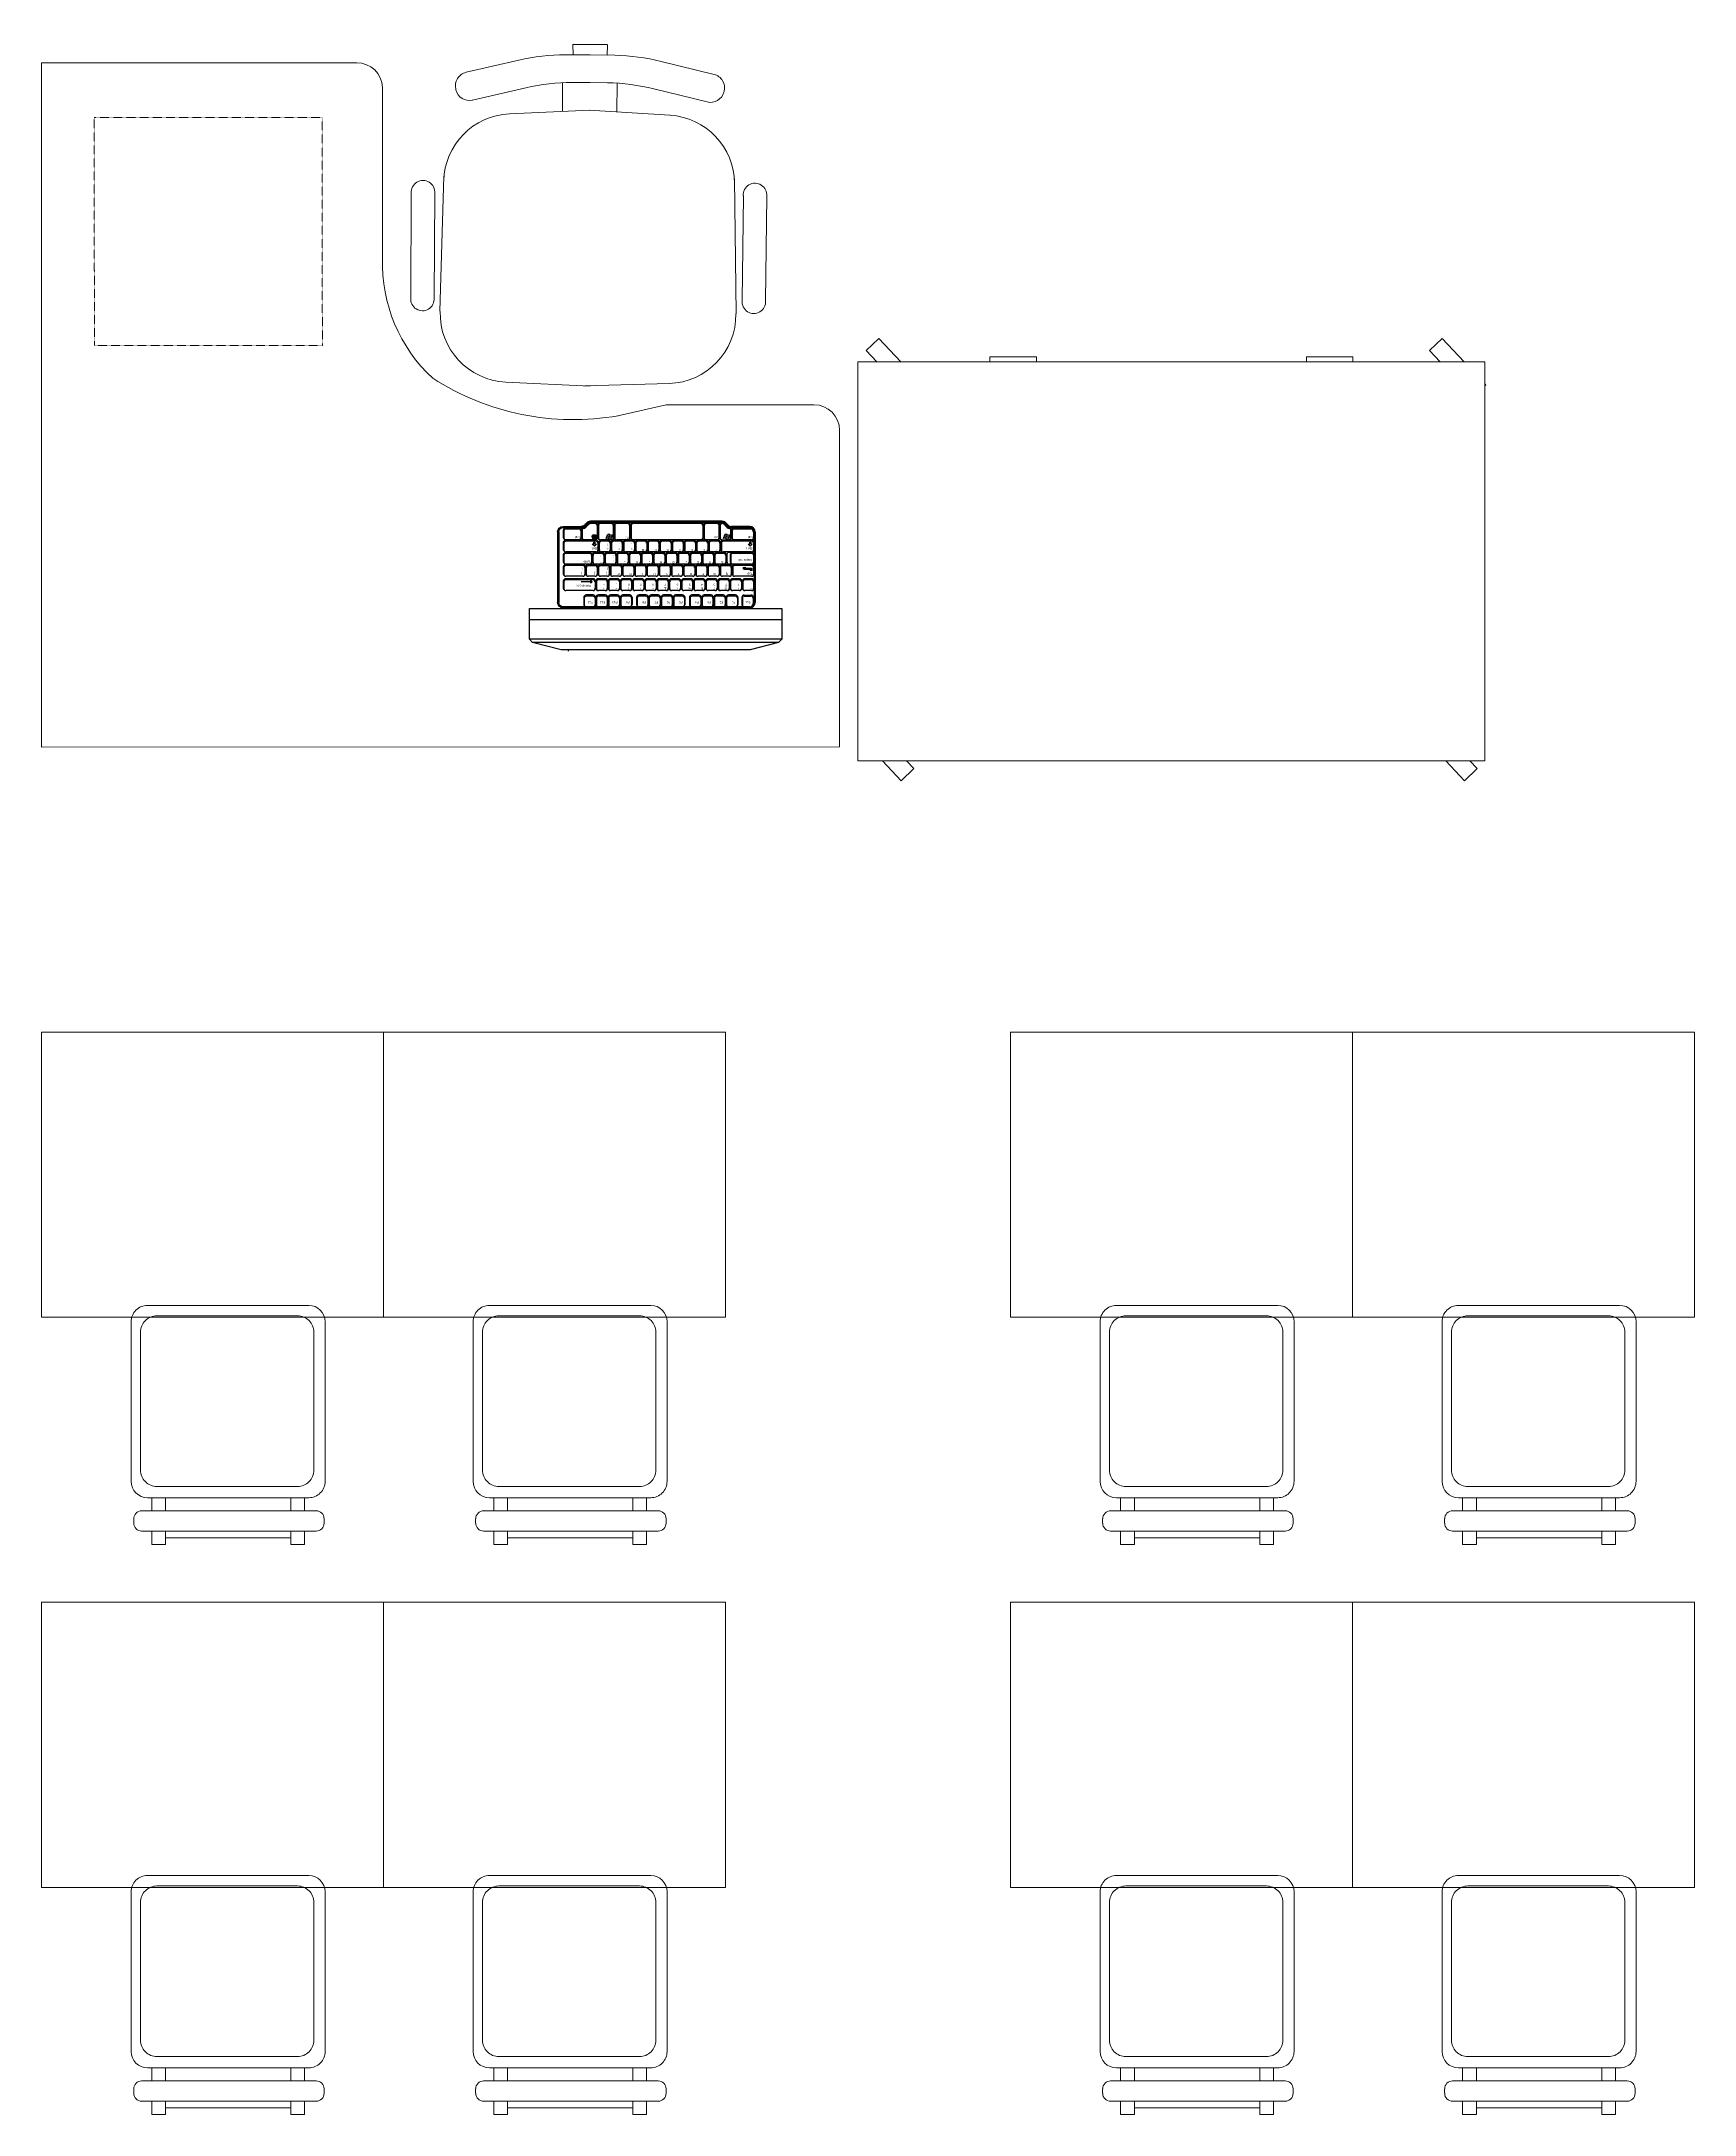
# Model space of a CAD drawing. Header units: millimetres. Extents: x -217756 to 263180, y 55413 to 130608.
# Drawn here: x -76066 to -73166, y 59782 to 63418 of the extents above; entities that cross this region are included whole.
import ezdxf

# ---------------------------------------------------------------- set-up
doc = ezdxf.new("R2010")
doc.units = ezdxf.units.MM
doc.linetypes.add('HIDDEN', pattern=[6, 4, -2])
doc.layers.add('ТХ_корр_25.03.26', color=1, linetype='Continuous', lineweight=30, plot=False)
doc.layers.add('ТХ_мебель передв', color=250, linetype='Continuous', lineweight=13)
doc.styles.add('Arial 200', font='arial.ttf', dxfattribs={"height": 500})
doc.styles.add('SIMPLEX', font='simplex.shx', dxfattribs={"width": 0.85, "oblique": 7})

# ---------------------------------------------------------------- blocks, each defined once
blk = doc.blocks.new('стул №3-5')
at = {"linetype": 'ByBlock', "extrusion": (-6.19742e-05, 0.000470712, 1)}
for p, q in [((-15372.7, 16664.9, 196.8), (-15348.5, 16664.9, 196.8)), ((-15372.7, 16664.9, 196.8), (-15372.7, 16641.7, 196.8)), ((-15348.5, 16641.7, 196.8), (-15348.5, 16664.9, 196.8)), ((-15128.7, 16664.9, 196.8), (-15104.4, 16664.9, 196.8)), ((-15128.7, 16664.9, 196.8), (-15128.7, 16641.7, 196.8)), ((-15104.4, 16641.7, 196.8), (-15104.4, 16664.9, 196.8)), ((-15407, 16627.7, 196.8), (-15407, 16619.9, 196.8)), ((-15086.8, 16641.7, 196.8), (-15393.1, 16641.7, 196.8)), ((-15348.5, 16653.3, 196.8), (-15128.7, 16653.3, 196.8)), ((-15072.8, 16619.9, 196.8), (-15072.8, 16627.7, 196.8)), ((-15393.1, 16605.9, 196.8), (-15086.8, 16605.9, 196.9)), ((-15372.7, 16605.9, 196.8), (-15372.7, 16583.2, 196.9)), ((-15348.5, 16583.2, 196.9), (-15348.5, 16605.9, 196.8)), ((-15128.7, 16605.9, 196.9), (-15128.7, 16583.2, 196.9)), ((-15104.4, 16583.2, 196.9), (-15104.4, 16605.9, 196.9))]:
    blk.add_line(p, q, dxfattribs=at)
at = {"ltscale": 100, "extrusion": (-6.19742e-05, 0.000470712, 1), "elevation": 205.6}
for points in [[(-15379.9, 16582.9), (-15097, 16582.9, -0.414169), (-15068.3, 16554.2), (-15068.3, 16274.2, -0.414258), (-15097, 16245.5), (-15379.9, 16245.5, -0.414169), (-15408.6, 16274.2), (-15408.6, 16554.2, -0.414258)], [(-15360.2, 16563.2), (-15113.6, 16563.2, -0.414214), (-15084.9, 16534.4), (-15084.9, 16292.6, -0.414214), (-15113.6, 16263.9), (-15360.2, 16263.9, -0.414214), (-15388.9, 16292.6), (-15388.9, 16534.4, -0.414214)]]:
    blk.add_lwpolyline(points, format="xyb", close=True, dxfattribs=at)
at = {"linetype": 'ByBlock', "extrusion": (-6.19742e-05, 0.000470712, 1)}
for centre, start, end in [((-15393, 16627.6, 205.6), 90, 180), ((-15393, 16619.8, 205.6), 180, 270), ((-15086.8, 16627.6, 205.6), 0, 90), ((-15086.8, 16619.8, 205.6), 270, 0)]:
    blk.add_arc(centre, 13.9, start, end, dxfattribs=at)
blk = doc.blocks.new('A$C3cc2d96b')
at = {"layer": 'ТХ_мебель передв', "rotation": 180}
for p in [(127256.9, -53153.9), (127856.9, -53153.9), (128956.9, -53153.9), (129556.9, -53153.9), (127256.9, -54153.9), (127856.9, -54153.9), (128956.9, -54153.9), (129556.9, -54153.9)]:
    blk.add_blockref('стул №3-5', p, dxfattribs=at)
blk = doc.blocks.new('_стол№3-№5')
blk.add_lwpolyline([(-169868.3, 526261.4), (-169368.3, 526261.4), (-169368.3, 525661.4), (-169868.3, 525661.4)], close=True)
blk = doc.blocks.new('A$Cb4bdf09c')
at = {"layer": 'ТХ_мебель передв', "rotation": 270}
for p in [(-383493.2, -238788.6), (-382893.2, -238788.6), (-381793.2, -238788.6), (-381193.2, -238788.6), (-383493.2, -239788.6), (-382893.2, -239788.6), (-381793.2, -239788.6), (-381193.2, -239788.6)]:
    blk.add_blockref('_стол№3-№5', p, dxfattribs=at)
blk = doc.blocks.new('KEY')
at = {"color": 0}
for p, q in [((-0.2, 0), (0.2, 0)), ((-0.34, -0.54), (-0.34, -0.14)), ((-0.31, -0.5), (-0.31, -0.11)), ((-0.2, -0.61), (0.2, -0.61)), ((-0.2, -0.68), (0.2, -0.68)), ((0.31, -0.5), (0.31, -0.11)), ((0.34, -0.54), (0.34, -0.14))]:
    blk.add_line(p, q, dxfattribs=at)
for centre, radius, start, end in [((0.2, -0.11), 0.109, 360, 90), ((0.2, -0.14), 0.141, 360, 90), ((-0.2, -0.14), 0.141, 90, 180), ((-0.2, -0.54), 0.141, 180, 270), ((-0.2, -0.11), 0.109, 90, 180), ((-0.2, -0.5), 0.109, 180, 270), ((0.2, -0.5), 0.109, 270, 360), ((0.2, -0.54), 0.141, 270, 360)]:
    blk.add_arc(centre, radius, start, end, dxfattribs=at)
blk = doc.blocks.new('A$C6368dfc4')
at = {"true_color": 0x000000}
h = blk.add_hatch(color=18, dxfattribs=at)
h.paths.add_polyline_path([(143402.7, -68108.2), (143399.6, -68106.5), (143402.7, -68106.5)])
h.paths.add_polyline_path([(143402.7, -68106.5), (143399.6, -68106.5), (143402.7, -68104.7)])
h = blk.add_hatch(color=18, dxfattribs=at)
h.paths.add_polyline_path([(143131, -68132.1), (143134.1, -68130.4), (143131, -68130.4)])
h.paths.add_polyline_path([(143131, -68130.4), (143134.1, -68130.4), (143131, -68128.6)])
h = blk.add_hatch(color=18, dxfattribs=at)
h.paths.add_polyline_path([(143411.1, -68110.5), (143414.1, -68108.7), (143411.1, -68108.7)])
h.paths.add_polyline_path([(143411.1, -68108.7), (143414.1, -68108.7), (143411.1, -68107)])
at = {"color": 18, "true_color": 0x000000}
for p, q in [((143083, -68033.2, 0.8), (143115, -68033.2, 0.8)), ((143362.3, -68024.2, 0.8), (143131.3, -68024.2, 0.8)), ((143362.3, -68026.1, 0.8), (143131.3, -68026.1, 0.8)), ((143139.3, -68026.4, 0.8), (143131.3, -68026.4, 0.8)), ((143139.3, -68028.3, 0.8), (143131.3, -68028.3, 0.8)), ((143142.6, -68031.6, 0.8), (143142.6, -68053.2, 0.8)), ((143143.6, -68030.7, 0.8), (143143.6, -68052.3, 0.8)), ((143144.3, -68030.7, 0.8), (143144.3, -68052.3, 0.8)), ((143145.2, -68031.7, 0.8), (143145.2, -68053.2, 0.8)), ((143167.8, -68026.4, 0.8), (143148.5, -68026.4, 0.8)), ((143167.8, -68028.3, 0.8), (143148.5, -68028.3, 0.8)), ((143171.2, -68031.7, 0.8), (143171.2, -68053.2, 0.8)), ((143172.1, -68030.7, 0.8), (143172.1, -68052.3, 0.8)), ((143172.8, -68030.7, 0.8), (143172.8, -68052.3, 0.8)), ((143173.8, -68031.7, 0.8), (143173.8, -68053.2, 0.8)), ((143196.4, -68026.4, 0.8), (143177.1, -68026.4, 0.8)), ((143196.4, -68028.4, 0.8), (143177.1, -68028.4, 0.8)), ((143199.7, -68031.7, 0.8), (143199.7, -68053.2, 0.8)), ((143200.6, -68030.7, 0.8), (143200.6, -68052.3, 0.8)), ((143201.6, -68030.7, 0.8), (143201.6, -68052.3, 0.8)), ((143202.6, -68031.7, 0.8), (143202.6, -68053.2, 0.8)), ((143324.8, -68026.5, 0.8), (143205.9, -68026.5, 0.8)), ((143324.8, -68028.4, 0.8), (143205.9, -68028.4, 0.8)), ((143328.1, -68031.7, 0.8), (143328.1, -68053.2, 0.8)), ((143329.1, -68030.7, 0.8), (143329.1, -68052.3, 0.8)), ((143329.7, -68030.7, 0.8), (143329.7, -68052.3, 0.8)), ((143330.7, -68031.7, 0.8), (143330.7, -68053.2, 0.8)), ((143353.3, -68026.4, 0.8), (143334, -68026.4, 0.8)), ((143353.3, -68028.4, 0.8), (143334, -68028.4, 0.8)), ((143356.6, -68031.7, 0.8), (143356.6, -68053.2, 0.8)), ((143357.6, -68030.7, 0.8), (143357.6, -68052.3, 0.8)), ((143358, -68030.7, 0.8), (143358, -68052.3, 0.8)), ((143358.9, -68031.6, 0.8), (143358.9, -68053.2, 0.8)), ((143362.3, -68026.4, 0.8), (143362.3, -68026.4, 0.8)), ((143362.3, -68028.3, 0.8), (143362.3, -68028.3, 0.8)), ((143410.6, -68033.2, 0.8), (143378.6, -68033.2, 0.8)), ((143073.5, -68042.8, 0.8), (143073.5, -68166.6, 0.8)), ((143075.4, -68042.8, 0.8), (143075.4, -68166.6, 0.8)), ((143083, -68035.1, 0.8), (143115, -68035.1, 0.8)), ((143083.5, -68040.2, 0.8), (143083.5, -68052.3, 0.8)), ((143083.5, -68061.6, 0.8), (143083.5, -68073.7, 0.8)), ((143084.5, -68041.1, 0.8), (143084.5, -68053.2, 0.8)), ((143084.5, -68062.5, 0.8), (143084.5, -68074.6, 0.8)), ((143110.8, -68035.9, 0.8), (143087.8, -68035.9, 0.8)), ((143110.8, -68037.8, 0.8), (143087.8, -68037.8, 0.8)), ((143110.8, -68056.5, 0.8), (143087.8, -68056.5, 0.8)), ((143140.7, -68057.3, 0.8), (143087.8, -68057.3, 0.8)), ((143140.7, -68059.2, 0.8), (143087.8, -68059.2, 0.8)), ((143114.1, -68041.1, 0.8), (143114.1, -68053.2, 0.8)), ((143115, -68040.2, 0.8), (143115, -68052.3, 0.8)), ((143115.7, -68037.2, 0.8), (143115.7, -68052.3, 0.8)), ((143116.6, -68038.9, 0.8), (143116.6, -68053.2, 0.8)), ((143139.3, -68056.5, 0.8), (143120, -68056.5, 0.8)), ((143134.1, -68049.8, 0.8), (143133.7, -68050.1, 0.8)), ((143134.5, -68051.1, 0.8), (143133.7, -68050.1, 0.8)), ((143133.7, -68051.4, 0.8), (143134.5, -68051.1, 0.8)), ((143135.9, -68052.4, 0.8), (143133.7, -68051.4, 0.8)), ((143134.1, -68049.8, 0.8), (143134.9, -68050.8, 0.8)), ((143134.3, -68064.4, 0.8), (143137.2, -68064.6, 0.8)), ((143138.1, -68067.8, 0.8), (143134.3, -68064.4, 0.8)), ((143134.9, -68050.8, 0.8), (143135.3, -68050.1, 0.8)), ((143135, -68055, 0.8), (143135, -68047.8, 0.8)), ((143135, -68047.8, 0.8), (143140.5, -68047.8, 0.8)), ((143140.5, -68051.6, 0.8), (143135, -68051.6, 0.8)), ((143140.5, -68053.3, 0.8), (143135, -68053.3, 0.8)), ((143140.5, -68055, 0.8), (143135, -68055, 0.8)), ((143135.3, -68050.1, 0.8), (143135.9, -68052.4, 0.8)), ((143139.7, -68049, 0.8), (143135.9, -68049, 0.8)), ((143139.7, -68050.7, 0.8), (143135.9, -68050.7, 0.8)), ((143139.7, -68052.4, 0.8), (143135.9, -68052.4, 0.8)), ((143139.7, -68054.1, 0.8), (143135.9, -68054.1, 0.8)), ((143138.9, -68060.7, 0.8), (143137.2, -68060.7, 0.8)), ((143137.2, -68064.6, 0.8), (143137.2, -68060.7, 0.8)), ((143141.8, -68064.4, 0.8), (143138.1, -68067.8, 0.8)), ((143138.9, -68060.7, 0.8), (143138.9, -68064.6, 0.8)), ((143138.9, -68064.6, 0.8), (143141.8, -68064.4, 0.8)), ((143140.5, -68047.8, 0.8), (143140.5, -68055, 0.8)), ((143144, -68062.5, 0.8), (143144, -68074.6, 0.8)), ((143145, -68061.6, 0.8), (143145, -68073.7, 0.8)), ((143167.8, -68056.5, 0.8), (143148.5, -68056.5, 0.8)), ((143158.6, -68054.4, 0.8), (143161, -68047.8, 0.8)), ((143163, -68054.4, 0.8), (143165.4, -68047.8, 0.8)), ((143169.7, -68047.8, 0.8), (143167.3, -68054.4, 0.8)), ((143196.4, -68056.5, 0.8), (143177.1, -68056.5, 0.8)), ((143324.8, -68056.5, 0.8), (143205.9, -68056.5, 0.8)), ((143353.3, -68056.5, 0.8), (143334, -68056.5, 0.8)), ((143359.8, -68061.6, 0.8), (143359.8, -68073.7, 0.8)), ((143360.8, -68062.5, 0.8), (143360.8, -68074.6, 0.8)), ((143362.3, -68056.5, 0.8), (143373.6, -68056.5, 0.8)), ((143413.9, -68057.3, 0.8), (143364.1, -68057.3, 0.8)), ((143413.9, -68059.2, 0.8), (143364.1, -68059.2, 0.8)), ((143364.4, -68054.4, 0.8), (143366.9, -68047.8, 0.8)), ((143368.8, -68054.4, 0.8), (143371.2, -68047.8, 0.8)), ((143375.5, -68047.8, 0.8), (143373.1, -68054.4, 0.8)), ((143377, -68038.9, 0.8), (143377, -68053.2, 0.8)), ((143377.9, -68037.2, 0.8), (143377.9, -68052.3, 0.8)), ((143410.6, -68035.1, 0.8), (143378.6, -68035.1, 0.8)), ((143378.9, -68040.2, 0.8), (143378.9, -68052.3, 0.8)), ((143379.8, -68041.1, 0.8), (143379.8, -68053.2, 0.8)), ((143410.6, -68035.9, 0.8), (143383.2, -68035.9, 0.8)), ((143411.6, -68037.8, 0.8), (143383.2, -68037.8, 0.8)), ((143413.9, -68056.5, 0.8), (143383.2, -68056.5, 0.8)), ((143411.3, -68067.8, 0.8), (143407.6, -68064.4, 0.8)), ((143407.6, -68064.4, 0.8), (143410.5, -68064.6, 0.8)), ((143410.5, -68064.6, 0.8), (143410.5, -68060.7, 0.8)), ((143412.2, -68060.7, 0.8), (143410.5, -68060.7, 0.8)), ((143415, -68064.4, 0.8), (143411.3, -68067.8, 0.8)), ((143412.2, -68060.7, 0.8), (143412.2, -68064.6, 0.8)), ((143412.2, -68064.6, 0.8), (143415, -68064.4, 0.8)), ((143417.3, -68043.5, 0.8), (143417.3, -68053.2, 0.8)), ((143417.3, -68062.5, 0.8), (143417.3, -68074.6, 0.8)), ((143418.2, -68042.8, 0.8), (143418.2, -68166.6, 0.8)), ((143418.2, -68043.5, 0.8), (143418.2, -68052.3, 0.8)), ((143418.2, -68061.6, 0.8), (143418.2, -68073.7, 0.8)), ((143420.1, -68042.8, 0.8), (143420.1, -68166.6, 0.8)), ((143083.5, -68083, 0.8), (143083.5, -68095.1, 0.8)), ((143083.5, -68104.4, 0.8), (143083.5, -68116.5, 0.8)), ((143084.5, -68083.9, 0.8), (143084.5, -68096, 0.8)), ((143084.5, -68105.3, 0.8), (143084.5, -68117.4, 0.8)), ((143140.7, -68077.9, 0.8), (143087.8, -68077.9, 0.8)), ((143129.6, -68078.7, 0.8), (143087.8, -68078.7, 0.8)), ((143129.6, -68080.6, 0.8), (143087.8, -68080.6, 0.8)), ((143129.6, -68099.3, 0.8), (143087.8, -68099.3, 0.8)), ((143117.9, -68100.1, 0.8), (143087.8, -68100.1, 0.8)), ((143117.9, -68102, 0.8), (143087.8, -68102, 0.8)), ((143121.2, -68105.3, 0.8), (143121.2, -68117.4, 0.8)), ((143122.2, -68104.4, 0.8), (143122.2, -68116.5, 0.8)), ((143132.9, -68083.9, 0.8), (143132.9, -68096, 0.8)), ((143133.9, -68083, 0.8), (143133.9, -68095.1, 0.8)), ((143413.9, -68077.9, 0.8), (143364.1, -68077.9, 0.8)), ((143370.2, -68083, 0.8), (143370.2, -68095.1, 0.8)), ((143413.9, -68078.7, 0.8), (143374.5, -68078.7, 0.8)), ((143413.9, -68099.3, 0.8), (143374.5, -68099.3, 0.8)), ((143376.4, -68083, 0.8), (143376.4, -68095.1, 0.8)), ((143377.4, -68083.9, 0.8), (143377.4, -68096, 0.8)), ((143379.8, -68104.4, 0.8), (143379.8, -68116.5, 0.8)), ((143413.9, -68080.6, 0.8), (143380.7, -68080.6, 0.8)), ((143380.7, -68105.3, 0.8), (143380.7, -68117.4, 0.8)), ((143413.9, -68100.1, 0.8), (143384.1, -68100.1, 0.8)), ((143413.9, -68102, 0.8), (143384.1, -68102, 0.8)), ((143399.6, -68108.5, 0.8), (143399.6, -68104.6, 0.8)), ((143399.6, -68106.5, 0.8), (143402.7, -68104.7, 0.8)), ((143402.7, -68104.7, 0.8), (143402.7, -68108.2, 0.8)), ((143417.3, -68083.9, 0.8), (143417.3, -68096, 0.8)), ((143417.3, -68105.3, 0.8), (143417.3, -68117.4, 0.8)), ((143418.2, -68083, 0.8), (143418.2, -68095.1, 0.8)), ((143418.2, -68104.4, 0.8), (143418.2, -68116.5, 0.8)), ((143083.5, -68129.4, 0.8), (143083.5, -68141.4, 0.8)), ((143084.5, -68130.3, 0.8), (143084.5, -68142.4, 0.8)), ((143117.9, -68120.7, 0.8), (143087.8, -68120.7, 0.8)), ((143135.7, -68125.1, 0.8), (143087.8, -68125.1, 0.8)), ((143135.7, -68127, 0.8), (143087.8, -68127, 0.8)), ((143134.1, -68130.4, 0.8), (143114.7, -68130.4, 0.8)), ((143134.1, -68130.4, 0.8), (143131, -68128.6, 0.8)), ((143131, -68128.6, 0.8), (143131, -68132.1, 0.8)), ((143131, -68132.1, 0.8), (143134.1, -68130.4, 0.8)), ((143139.1, -68130.3, 0.8), (143139.1, -68142.4, 0.8)), ((143140, -68129.4, 0.8), (143140, -68141.4, 0.8)), ((143413.9, -68120.7, 0.8), (143384.1, -68120.7, 0.8)), ((143399.6, -68106.5, 0.8), (143413.4, -68106.5, 0.8)), ((143402.7, -68108.2, 0.8), (143399.6, -68106.5, 0.8)), ((143414.1, -68108.7, 0.8), (143400.1, -68108.7, 0.8)), ((143414.1, -68108.7, 0.8), (143411.1, -68107, 0.8)), ((143411.1, -68107, 0.8), (143411.1, -68110.5, 0.8)), ((143411.1, -68110.5, 0.8), (143414.1, -68108.7, 0.8)), ((143414.1, -68106.7, 0.8), (143414.1, -68111, 0.8)), ((143024, -68231.1, 0.8), (143024, -68177, 0.8)), ((143024, -68177, 0.8), (143467, -68177, 0.8)), ((143410.6, -68174.2, 0.8), (143083, -68174.2, 0.8)), ((143135.7, -68145.7, 0.8), (143087.8, -68145.7, 0.8)), ((143396.8, -68157.9, 0.8), (143396.8, -68170, 0.8)), ((143397.7, -68158.8, 0.8), (143397.7, -68170.9, 0.8)), ((143401, -68153.6, 0.8), (143413.1, -68153.6, 0.8)), ((143401, -68155.5, 0.8), (143413.1, -68155.5, 0.8)), ((143401, -68174.2, 0.8), (143410.7, -68174.2, 0.8)), ((143416.4, -68158.8, 0.8), (143416.4, -68168.5, 0.8)), ((143417.4, -68157.9, 0.8), (143417.4, -68167.6, 0.8)), ((143467, -68177, 0.8), (143467, -68231.1, 0.8)), ((143467, -68196.9, 0.8), (143024, -68196.9, 0.8)), ((143467, -68231.1, 0.8), (143024, -68231.1, 0.8)), ((143029.7, -68236.8, 0.8), (143024, -68231.1, 0.8)), ((143461.3, -68236.8, 0.8), (143029.7, -68236.8, 0.8)), ((143079.6, -68249.6, 0.8), (143029.7, -68236.8, 0.8)), ((143411.4, -68249.6, 0.8), (143079.6, -68249.6, 0.8)), ((143461.3, -68236.8, 0.8), (143411.4, -68249.6, 0.8)), ((143467, -68231.1, 0.8), (143461.3, -68236.8, 0.8))]:
    blk.add_line(p, q, dxfattribs=at)
at = {"color": 18, "true_color": 0x000000, "elevation": 0.8}
for points in [[(143410.6, -68176.1), (143083, -68176.1)], [(143092.8, -68249.6), (143092, -68252.3)]]:
    blk.add_lwpolyline(points, dxfattribs=at)
at = {"color": 18, "true_color": 0x000000, "extrusion": (0, 0, -1)}
for centre, major_axis, start_param, end_param in [((143083, -68042.8, 0.8), (-6.74, -6.74), 0.785398, 2.356194), ((143115, -68023.7, 0.8), (-6.74, 6.74), 2.907036, 3.926991), ((143115, -68023.7, 0.8), (-8.08, 8.08), 2.907036, 3.926991), ((143131.3, -68033.7, 0.8), (-6.74, 6.74), -0.234557, 0.785398), ((143131.3, -68033.7, 0.8), (-5.39, -5.39), 1.336239, 2.356194), ((143083, -68042.8, 0.8), (-5.39, -5.39), 0.785398, 2.356194), ((143083, -68166.6, 0.8), (-6.74, 6.74), 3.926991, 5.497787), ((143083, -68166.6, 0.8), (-5.39, 5.39), 3.926991, 5.497787)]:
    blk.add_ellipse(centre, major_axis=major_axis, ratio=1, start_param=start_param, end_param=end_param, dxfattribs=at)
at = {"color": 18, "true_color": 0x000000}
for centre, major_axis, ratio, start_param, end_param in [((143115, -68023.7, 0.8), (6.74, 6.74), 1, 3.926991, 4.946946), ((143115, -68023.7, 0.8), (8.08, -8.08), 1, 5.497787, 6.517742), ((143115, -68023.7, 0.8), (8.33, -8.33), 1, 5.684248, 6.517742), ((143115, -68023.7, 0.8), (9.68, 9.68), 1, 4.152719, 4.946946), ((143131.3, -68033.7, 0.8), (6.74, -6.74), 1, 2.356194, 3.37615), ((143131.3, -68033.7, 0.8), (5.39, -5.39), 1, 2.356194, 3.37615), ((143131.3, -68033.7, 0.8), (5.14, -5.14), 1, 2.356194, 3.37615), ((143131.3, -68033.7, 0.8), (3.79, -3.79), 1, 2.356194, 3.37615), ((143139.3, -68030.7, 0.8), (3.03, 3.03), 1, -0.785398, 0.785398), ((143139.3, -68031.6, 0.8), (2.36, 2.36), 1, -0.785398, 0.785398), ((143148.5, -68030.7, 0.8), (3.03, 3.03), 1, 0.785398, 2.356194), ((143148.5, -68031.7, 0.8), (2.36, 2.36), 1, 0.785398, 2.356194), ((143167.8, -68030.7, 0.8), (3.03, -3.03), 1, 0.785398, 2.356194), ((143167.8, -68031.7, 0.8), (2.36, 2.36), 1, -0.785398, 0.785398), ((143177.1, -68030.7, 0.8), (3.03, 3.03), 1, 0.785398, 2.356194), ((143177.1, -68031.7, 0.8), (2.36, -2.36), 1, 2.356194, 3.926991), ((143196.4, -68030.7, 0.8), (3.03, -3.03), 1, 0.785398, 2.356194), ((143196.4, -68031.7, 0.8), (2.36, -2.36), 1, 0.785398, 2.356194), ((143205.9, -68030.7, 0.8), (3.03, 3.03), 1, 0.785398, 2.356194), ((143205.9, -68031.7, 0.8), (2.36, -2.36), 1, 2.356194, 3.926991), ((143324.8, -68030.7, 0.8), (3.03, -3.03), 1, 0.785398, 2.356194), ((143324.8, -68031.7, 0.8), (2.36, 2.36), 1, -0.785398, 0.785398), ((143334, -68030.7, 0.8), (3.03, 3.03), 1, 0.785398, 2.356194), ((143334, -68031.7, 0.8), (2.36, -2.36), 1, 2.356194, 3.926991), ((143353.3, -68030.7, 0.8), (3.03, -3.03), 1, 0.785398, 2.356194), ((143353.3, -68031.7, 0.8), (2.36, -2.36), 1, 0.785398, 2.356194), ((143362.3, -68030.7, 0.8), (3.03, 3.03), 1, 0.785398, 2.356194), ((143362.3, -68031.6, 0.8), (2.36, -2.36), 1, 2.356194, 3.926991), ((143362.3, -68033.7, 0.8), (6.74, 6.74), 1, -0.234557, 0.785398), ((143362.3, -68033.7, 0.8), (5.39, -5.39), 1, 1.336239, 2.356194), ((143362.3, -68033.7, 0.8), (5.14, 5.14), 1, -0.234557, 0.785398), ((143362.3, -68033.7, 0.8), (3.79, 3.79), 1, -0.234557, 0.785398), ((143378.6, -68023.7, 0.8), (9.68, -9.68), 1, 4.477832, 5.272059), ((143378.6, -68023.7, 0.8), (8.33, 8.33), 1, 2.907036, 3.74053), ((143378.6, -68023.7, 0.8), (8.08, 8.08), 1, 2.907036, 3.926991), ((143378.6, -68023.7, 0.8), (6.74, 6.74), 1, 2.907036, 3.926991), ((143410.6, -68042.8, 0.8), (6.74, -6.74), 1, 0.785398, 2.356194), ((143087.8, -68040.2, 0.8), (3.03, -3.03), 1, 2.356194, 3.926991), ((143087.8, -68052.3, 0.8), (3.03, 3.03), 1, 2.356194, 3.926991), ((143087.8, -68061.6, 0.8), (3.03, -3.03), 1, 2.356194, 3.926991), ((143087.8, -68041.1, 0.8), (2.36, -2.36), 1, 2.356194, 3.926991), ((143087.8, -68053.2, 0.8), (2.36, 2.36), 1, 2.356194, 3.926991), ((143087.8, -68062.5, 0.8), (2.36, -2.36), 1, 2.356194, 3.926991), ((143110.8, -68040.2, 0.8), (3.03, -3.03), 1, 0.785398, 2.356194), ((143110.8, -68041.1, 0.8), (2.36, -2.36), 1, 0.785398, 2.356194), ((143110.8, -68052.3, 0.8), (3.03, 3.03), 1, 3.926991, 5.497787), ((143110.8, -68053.2, 0.8), (2.36, 2.36), 1, 3.926991, 5.497787), ((143117.6, -68037.2, 0.8), (1.35, 1.35), 1, 0.971859, 2.356194), ((143120, -68052.3, 0.8), (3.03, -3.03), 1, 3.926991, 5.497787), ((143118.5, -68038.9, 0.8), (1.35, 1.35), 1, 1.011126, 2.356194), ((143120, -68053.2, 0.8), (2.36, -2.36), 1, 3.926991, 5.497787), ((143139.3, -68052.3, 0.8), (3.03, -3.03), 1, 5.497787, 7.068583), ((143139.3, -68053.2, 0.8), (2.36, -2.36), 1, 5.497787, 7.068583), ((143140.7, -68061.6, 0.8), (3.03, -3.03), 1, 0.785398, 2.356194), ((143140.7, -68062.5, 0.8), (2.36, 2.36), 1, -0.785398, 0.785398), ((143148.5, -68052.3, 0.8), (3.03, -3.03), 1, 3.926991, 5.497787), ((143148.5, -68053.2, 0.8), (2.36, -2.36), 1, 3.926991, 5.497787), ((143160.8, -68054.4, 0.8), (2.17, 0), 0.316309, 0, 3.141593), ((143162, -68051.1, 0.8), (2.17, 0), 0.316309, 0, 3.141593), ((143163.2, -68047.8, 0.8), (2.17, 0), 0.316309, 0, 3.141593), ((143165.1, -68054.4, 0.8), (2.17, 0), 0.316309, 3.141593, 6.283185), ((143166.3, -68051.1, 0.8), (2.17, 0), 0.316309, 3.141593, 6.283185), ((143167.6, -68047.8, 0.8), (2.17, 0), 0.316309, 3.141593, 6.283185), ((143167.8, -68052.3, 0.8), (3.03, 3.03), 1, 3.926991, 5.497787), ((143167.8, -68053.2, 0.8), (2.36, -2.36), 1, 5.497787, 7.068583), ((143177.1, -68052.3, 0.8), (3.03, -3.03), 1, 3.926991, 5.497787), ((143177.1, -68053.2, 0.8), (2.36, 2.36), 1, 2.356194, 3.926991), ((143196.4, -68052.3, 0.8), (3.03, 3.03), 1, 3.926991, 5.497787), ((143196.4, -68053.2, 0.8), (2.36, 2.36), 1, 3.926991, 5.497787), ((143205.9, -68052.3, 0.8), (3.03, -3.03), 1, 3.926991, 5.497787), ((143205.9, -68053.2, 0.8), (2.36, 2.36), 1, 2.356194, 3.926991), ((143324.8, -68052.3, 0.8), (3.03, 3.03), 1, 3.926991, 5.497787), ((143324.8, -68053.2, 0.8), (2.36, -2.36), 1, 5.497787, 7.068583), ((143334, -68052.3, 0.8), (3.03, -3.03), 1, 3.926991, 5.497787), ((143334, -68053.2, 0.8), (2.36, 2.36), 1, 2.356194, 3.926991), ((143353.3, -68052.3, 0.8), (3.03, 3.03), 1, 3.926991, 5.497787), ((143353.3, -68053.2, 0.8), (2.36, 2.36), 1, 3.926991, 5.497787), ((143362.3, -68052.3, 0.8), (3.03, -3.03), 1, 3.926991, 5.497787), ((143362.3, -68053.2, 0.8), (2.36, 2.36), 1, 2.356194, 3.926991), ((143364.1, -68061.6, 0.8), (3.03, 3.03), 1, 0.785398, 2.356194), ((143364.1, -68062.5, 0.8), (2.36, -2.36), 1, 2.356194, 3.926991), ((143366.6, -68054.4, 0.8), (2.17, 0), 0.316309, 0, 3.141593), ((143367.8, -68051.1, 0.8), (2.17, 0), 0.316309, 0, 3.141593), ((143369, -68047.8, 0.8), (2.17, 0), 0.316309, 0, 3.141593), ((143371, -68054.4, 0.8), (2.17, 0), 0.316309, 3.141593, 6.283185), ((143372.2, -68051.1, 0.8), (2.17, 0), 0.316309, 3.141593, 6.283185), ((143373.4, -68047.8, 0.8), (2.17, 0), 0.316309, 3.141593, 6.283185), ((143373.6, -68052.3, 0.8), (3.03, 3.03), 1, 3.926991, 5.497787), ((143373.6, -68053.2, 0.8), (2.36, 2.36), 1, 3.926991, 5.497787), ((143375.1, -68038.9, 0.8), (1.35, -1.35), 1, 0.785398, 2.130466), ((143376, -68037.2, 0.8), (1.35, -1.35), 1, 0.785398, 2.169734), ((143383.2, -68040.2, 0.8), (3.03, 3.03), 1, 0.785398, 2.356194), ((143383.2, -68052.3, 0.8), (3.03, -3.03), 1, 3.926991, 5.497787), ((143383.2, -68041.1, 0.8), (2.36, -2.36), 1, 2.356194, 3.926991), ((143383.2, -68053.2, 0.8), (2.36, 2.36), 1, 2.356194, 3.926991), ((143410.6, -68042.8, 0.8), (5.39, -5.39), 1, 0.785398, 2.356194), ((143410.6, -68043.5, 0.8), (5.39, -5.39), 1, 0.785398, 2.356194), ((143411.6, -68043.5, 0.8), (4.04, -4.04), 1, 0.785398, 2.356194), ((143413.9, -68052.3, 0.8), (3.03, 3.03), 1, 3.926991, 5.497787), ((143413.9, -68053.2, 0.8), (2.36, 2.36), 1, 3.926991, 5.497787), ((143413.9, -68061.6, 0.8), (3.03, -3.03), 1, 0.785398, 2.356194), ((143413.9, -68062.5, 0.8), (2.36, -2.36), 1, 0.785398, 2.356194), ((143087.8, -68073.7, 0.8), (3.03, 3.03), 1, 2.356194, 3.926991), ((143087.8, -68083, 0.8), (3.03, -3.03), 1, 2.356194, 3.926991), ((143087.8, -68095.1, 0.8), (3.03, 3.03), 1, 2.356194, 3.926991), ((143087.8, -68104.4, 0.8), (3.03, -3.03), 1, 2.356194, 3.926991), ((143087.8, -68074.6, 0.8), (2.36, 2.36), 1, 2.356194, 3.926991), ((143087.8, -68083.9, 0.8), (2.36, -2.36), 1, 2.356194, 3.926991), ((143087.8, -68096, 0.8), (2.36, 2.36), 1, 2.356194, 3.926991), ((143087.8, -68105.3, 0.8), (2.36, -2.36), 1, 2.356194, 3.926991), ((143117.9, -68104.4, 0.8), (3.03, 3.03), 1, -0.785398, 0.785398), ((143117.9, -68105.3, 0.8), (2.36, 2.36), 1, -0.785398, 0.785398), ((143129.6, -68083, 0.8), (3.03, 3.03), 1, -0.785398, 0.785398), ((143129.6, -68083.9, 0.8), (2.36, 2.36), 1, -0.785398, 0.785398), ((143129.6, -68095.1, 0.8), (3.03, -3.03), 1, 5.497787, 7.068583), ((143129.6, -68096, 0.8), (2.36, -2.36), 1, 5.497787, 7.068583), ((143140.7, -68073.7, 0.8), (3.03, 3.03), 1, 3.926991, 5.497787), ((143140.7, -68074.6, 0.8), (2.36, -2.36), 1, 5.497787, 7.068583), ((143364.1, -68073.7, 0.8), (3.03, -3.03), 1, 3.926991, 5.497787), ((143364.1, -68074.6, 0.8), (2.36, 2.36), 1, 2.356194, 3.926991), ((143374.5, -68083, 0.8), (3.03, 3.03), 1, 0.785398, 2.356194), ((143374.5, -68095.1, 0.8), (3.03, -3.03), 1, 3.926991, 5.497787), ((143380.7, -68083, 0.8), (3.03, 3.03), 1, 0.785398, 2.356194), ((143380.7, -68095.1, 0.8), (3.03, -3.03), 1, 3.926991, 5.497787), ((143380.7, -68083.9, 0.8), (2.36, -2.36), 1, 2.356194, 3.926991), ((143380.7, -68096, 0.8), (2.36, 2.36), 1, 2.356194, 3.926991), ((143384.1, -68104.4, 0.8), (3.03, 3.03), 1, 0.785398, 2.356194), ((143384.1, -68105.3, 0.8), (2.36, 2.36), 1, 0.785398, 2.356194), ((143413.9, -68073.7, 0.8), (3.03, 3.03), 1, 3.926991, 5.497787), ((143413.9, -68074.6, 0.8), (2.36, 2.36), 1, 3.926991, 5.497787), ((143413.9, -68083, 0.8), (3.03, -3.03), 1, 0.785398, 2.356194), ((143413.9, -68083.9, 0.8), (2.36, -2.36), 1, 0.785398, 2.356194), ((143413.9, -68095.1, 0.8), (3.03, 3.03), 1, 3.926991, 5.497787), ((143413.9, -68096, 0.8), (2.36, 2.36), 1, 3.926991, 5.497787), ((143413.9, -68104.4, 0.8), (3.03, -3.03), 1, 0.785398, 2.356194), ((143413.9, -68105.3, 0.8), (2.36, -2.36), 1, 0.785398, 2.356194), ((143087.8, -68116.5, 0.8), (3.03, 3.03), 1, 2.356194, 3.926991), ((143087.8, -68129.4, 0.8), (3.03, -3.03), 1, 2.356194, 3.926991), ((143087.8, -68141.4, 0.8), (3.03, 3.03), 1, 2.356194, 3.926991), ((143087.8, -68117.4, 0.8), (2.36, 2.36), 1, 2.356194, 3.926991), ((143087.8, -68130.3, 0.8), (2.36, -2.36), 1, 2.356194, 3.926991), ((143087.8, -68142.4, 0.8), (2.36, 2.36), 1, 2.356194, 3.926991), ((143117.9, -68116.5, 0.8), (3.03, -3.03), 1, 5.497787, 7.068583), ((143117.9, -68117.4, 0.8), (2.36, -2.36), 1, 5.497787, 7.068583), ((143135.7, -68129.4, 0.8), (3.03, -3.03), 1, 0.785398, 2.356194), ((143135.7, -68130.3, 0.8), (2.36, 2.36), 1, -0.785398, 0.785398), ((143135.7, -68141.4, 0.8), (3.03, 3.03), 1, 3.926991, 5.497787), ((143135.7, -68142.4, 0.8), (2.36, -2.36), 1, 5.497787, 7.068583), ((143384.1, -68116.5, 0.8), (3.03, -3.03), 1, 3.926991, 5.497787), ((143384.1, -68117.4, 0.8), (2.36, -2.36), 1, 3.926991, 5.497787), ((143413.9, -68116.5, 0.8), (3.03, 3.03), 1, 3.926991, 5.497787), ((143413.9, -68117.4, 0.8), (2.36, 2.36), 1, 3.926991, 5.497787), ((143401, -68157.9, 0.8), (3.03, 3.03), 1, 0.785398, 2.356194), ((143401, -68170, 0.8), (3.03, -3.03), 1, 3.926991, 5.497787), ((143401, -68158.8, 0.8), (2.36, 2.36), 1, 0.785398, 2.356194), ((143401, -68170.9, 0.8), (2.36, -2.36), 1, 3.926991, 5.497787), ((143410.6, -68166.6, 0.8), (6.74, 6.74), 1, 3.926991, 5.497787), ((143410.6, -68166.6, 0.8), (5.39, 5.39), 1, 3.926991, 5.497787), ((143410.7, -68167.6, 0.8), (4.72, -4.72), 1, 5.497787, 7.068583), ((143410.7, -68168.5, 0.8), (4.04, 4.04), 1, 3.926991, 5.497787), ((143413.1, -68157.9, 0.8), (3.03, -3.03), 1, 0.785398, 2.356194), ((143413.1, -68158.8, 0.8), (2.36, 2.36), 1, -0.785398, 0.785398)]:
    blk.add_ellipse(centre, major_axis=major_axis, ratio=ratio, start_param=start_param, end_param=end_param, dxfattribs=at)
for points in [[(143399.6, -68106.5, 0.8), (143399.6, -68106.5, 0.8), (143399.6, -68106.5, 0.8)], [(143414.1, -68108.7, 0.8), (143414.1, -68108.7, 0.8), (143414.1, -68108.7, 0.8)]]:
    blk.add_solid(points, dxfattribs=at)
at = {"color": 18, "true_color": 0x000000, "xscale": 30.48000000044703, "yscale": 30.48000000044703, "zscale": 60.96, "rotation": 180}
for p in [(143156.1, -68077.9, 0.8), (143177.5, -68077.9, 0.8), (143198.9, -68077.9, 0.8), (143220.3, -68077.9, 0.8), (143241.7, -68077.9, 0.8), (143263.1, -68077.9, 0.8), (143284.5, -68077.9, 0.8), (143305.9, -68077.9, 0.8), (143327.3, -68077.9, 0.8), (143348.7, -68077.9, 0.8), (143133.3, -68120.7, 0.8), (143145, -68099.3, 0.8), (143154.7, -68120.7, 0.8), (143166.4, -68099.3, 0.8), (143176.1, -68120.7, 0.8), (143187.8, -68099.3, 0.8), (143197.5, -68120.7, 0.8), (143209.2, -68099.3, 0.8), (143218.9, -68120.7, 0.8), (143230.6, -68099.3, 0.8), (143240.3, -68120.7, 0.8), (143252, -68099.3, 0.8), (143261.7, -68120.7, 0.8), (143273.4, -68099.3, 0.8), (143283.1, -68120.7, 0.8), (143294.8, -68099.3, 0.8), (143304.5, -68120.7, 0.8), (143316.2, -68099.3, 0.8), (143325.9, -68120.7, 0.8), (143337.6, -68099.3, 0.8), (143347.3, -68120.7, 0.8), (143359, -68099.3, 0.8), (143368.7, -68120.7, 0.8), (143151.1, -68145.7, 0.8), (143172.5, -68145.7, 0.8), (143193.9, -68145.7, 0.8), (143215.3, -68145.7, 0.8), (143236.7, -68145.7, 0.8), (143258.1, -68145.7, 0.8), (143279.5, -68145.7, 0.8), (143300.9, -68145.7, 0.8), (143322.3, -68145.7, 0.8), (143343.7, -68145.7, 0.8), (143365.1, -68145.7, 0.8), (143386.5, -68145.7, 0.8), (143407.9, -68145.7, 0.8), (143129.7, -68174.2, 0.8), (143151.1, -68174.2, 0.8), (143172.5, -68174.2, 0.8), (143193.9, -68174.2, 0.8), (143222.4, -68174.2, 0.8), (143243.8, -68174.2, 0.8), (143265.2, -68174.2, 0.8), (143286.6, -68174.2, 0.8), (143315.2, -68174.2, 0.8), (143336.6, -68174.2, 0.8), (143358, -68174.2, 0.8), (143379.4, -68174.2, 0.8)]:
    blk.add_blockref('KEY', p, dxfattribs=at)
at = {"color": 18, "true_color": 0x000000}
for s, height, style, p in [('Ctrl', 3.81, 'Arial 200', (143111.9, -68049.9, 0.8)), ('/', 3.81, 'Arial 200', (143162.1, -68063.1, 0.8)), ('.', 3.81, 'Arial 200', (143182.4, -68063.1, 0.8)), ('Alt', 3.81, 'Arial 200', (143198.2, -68051, 0.8)), (',', 3.81, 'Arial 200', (143203.4, -68063.1, 0.8)), ('Alt', 3.81, 'Arial 200', (143354.5, -68049.9, 0.8)), ('Ctrl', 3.81, 'Arial 200', (143415.3, -68049.9, 0.8)), ('\\', 3.81, 'Arial 200', (143117.3, -68105.4, 0.8)), ('Enter', 3.81, 'Arial 200', (143130.1, -68093.2, 0.8)), ('Shift', 3.81, 'Arial 200', (143143.6, -68070, 0.8)), (']', 3.81, 'Arial 200', (143140, -68105.9, 0.8)), ('"', 3.81, 'Arial 200', (143150.8, -68092.8, 0.8)), ("'", 3.81, 'Arial 200', (143150, -68081.8, 0.8)), ('?', 3.81, 'Arial 200', (143162.5, -68069.8, 0.8)), ('[', 3.81, 'Arial 200', (143161.4, -68105.9, 0.8)), (';', 3.81, 'Arial 200', (143172.1, -68084.3, 0.8)), (':', 3.81, 'Arial 200', (143172.2, -68092.8, 0.8)), ('>', 3.81, 'Arial 200', (143183.3, -68071, 0.8)), ('L', 3.81, 'Arial 200', (143193, -68094.1, 0.8)), ('<', 3.81, 'Arial 200', (143204.7, -68071, 0.8)), ('K', 3.81, 'Arial 200', (143214.4, -68094.1, 0.8)), ('M', 3.81, 'Arial 200', (143225.5, -68072.7, 0.8)), ('J', 3.81, 'Arial 200', (143235.8, -68094.1, 0.8)), ('N', 3.81, 'Arial 200', (143246.9, -68072.7, 0.8)), ('H', 3.81, 'Arial 200', (143257.2, -68094.1, 0.8)), ('B', 3.81, 'Arial 200', (143268.3, -68072.7, 0.8)), ('G', 3.81, 'Arial 200', (143278.6, -68094.1, 0.8)), ('V', 3.81, 'Arial 200', (143289.7, -68072.7, 0.8)), ('F', 2.38, 'SIMPLEX', (143300, -68094.1, 0.8)), ('C', 3.81, 'Arial 200', (143311.1, -68072.7, 0.8)), ('D', 3.81, 'Arial 200', (143321.4, -68094.1, 0.8)), ('X', 3.81, 'Arial 200', (143332.5, -68072.7, 0.8)), ('S', 3.81, 'Arial 200', (143342.8, -68094.1, 0.8)), ('Z', 3.81, 'Arial 200', (143353.9, -68072.7, 0.8)), ('A', 3.81, 'Arial 200', (143364.2, -68094.1, 0.8)), ('CapsLock', 3.81, 'Arial 200', (143414, -68090.2, 0.8)), ('Shift', 3.81, 'Arial 200', (143415.3, -68070, 0.8)), ('Backspace', 3.81, 'Arial 200', (143131.9, -68135.7, 0.8)), ('|', 3.81, 'Arial 200', (143116.5, -68113.5, 0.8)), ('}', 3.81, 'Arial 200', (143139.1, -68113.8, 0.8)), ('+', 3.81, 'Arial 200', (143156.1, -68139.9, 0.8)), ('=', 3.81, 'Arial 200', (143156.3, -68132.5, 0.8)), ('{', 3.81, 'Arial 200', (143160.5, -68113.8, 0.8)), ('_', 3.81, 'Arial 200', (143178.3, -68142.4, 0.8)), ('-', 3.81, 'Arial 200', (143177.9, -68132.4, 0.8)), ('P', 3.81, 'Arial 200', (143182.3, -68114.7, 0.8)), ('0', 3.81, 'Arial 200', (143199.7, -68133.4, 0.8)), (')', 3.81, 'Arial 200', (143198.5, -68140.7, 0.8)), ('O', 3.81, 'Arial 200', (143203.7, -68114.7, 0.8)), ('(', 3.81, 'Arial 200', (143219.9, -68140.7, 0.8)), ('9', 3.81, 'Arial 200', (143221.1, -68133.4, 0.8)), ('I', 3.81, 'Arial 200', (143223.1, -68114.7, 0.8)), ('8', 3.81, 'Arial 200', (143242.5, -68133.4, 0.8)), ('*', 3.81, 'Arial 200', (143242.1, -68138.6, 0.8)), ('U', 3.81, 'Arial 200', (143245.7, -68114.7, 0.8)), ('&', 3.81, 'Arial 200', (143264.3, -68139.6, 0.8)), ('7', 3.81, 'Arial 200', (143263.9, -68133.4, 0.8)), ('Y', 3.81, 'Arial 200', (143266.8, -68114.7, 0.8)), ('^ ', 3.81, 'Arial 200', (143284.7, -68138.8, 0.8)), ('6', 3.81, 'Arial 200', (143285.3, -68133.4, 0.8)), ('T', 3.81, 'Arial 200', (143287, -68114.7, 0.8)), ('%', 3.81, 'Arial 200', (143307.1, -68139.6, 0.8)), ('5', 3.81, 'Arial 200', (143306.8, -68133.4, 0.8)), ('R', 3.81, 'Arial 200', (143309.3, -68114.7, 0.8)), ('4', 3.81, 'Arial 200', (143328.2, -68133.4, 0.8)), ('$', 3.81, 'Arial 200', (143328.5, -68140.5, 0.8)), ('E', 3.81, 'Arial 200', (143330.7, -68114.7, 0.8)), ('W', 3.81, 'Arial 200', (143351.2, -68114.7, 0.8)), ('3', 3.81, 'Arial 200', (143349.6, -68133.4, 0.8)), ('#', 3.81, 'Arial 200', (143349.9, -68140.5, 0.8)), ('@', 3.81, 'Arial 200', (143371.3, -68139.6, 0.8)), ('2', 3.81, 'Arial 200', (143371, -68133.4, 0.8)), ('Q', 3.81, 'Arial 200', (143372.6, -68114.7, 0.8)), ('1', 3.81, 'Arial 200', (143392.4, -68133.4, 0.8)), ('!', 3.81, 'Arial 200', (143391.5, -68139.8, 0.8)), ('Tab', 3.81, 'Arial 200', (143415.9, -68114.5, 0.8)), ('~', 3.81, 'Arial 200', (143414.6, -68139.8, 0.8)), ('`', 3.81, 'Arial 200', (143413.8, -68128.7, 0.8)), ('F12', 3.81, 'Arial 200', (143135.7, -68164.2, 0.8)), ('F11', 3.81, 'Arial 200', (143157.1, -68164.2, 0.8)), ('F10', 3.81, 'Arial 200', (143178.5, -68164.2, 0.8)), ('F9', 3.81, 'Arial 200', (143199.9, -68164.2, 0.8)), ('F8', 3.81, 'Arial 200', (143228.5, -68164.2, 0.8)), ('F7', 3.81, 'Arial 200', (143249.9, -68164.2, 0.8)), ('F6', 3.81, 'Arial 200', (143271.3, -68164.2, 0.8)), ('F5', 3.81, 'Arial 200', (143292.7, -68164.2, 0.8)), ('F4', 3.81, 'Arial 200', (143321.2, -68164.2, 0.8)), ('F3', 3.81, 'Arial 200', (143342.6, -68164.2, 0.8)), ('F2', 3.81, 'Arial 200', (143364, -68164.2, 0.8)), ('F1', 3.81, 'Arial 200', (143385.4, -68164.2, 0.8)), ('Esc', 3.81, 'Arial 200', (143412.3, -68164.2, 0.8))]:
    blk.add_text(s, height=height, rotation=180, dxfattribs=dict(at, style=style)).set_placement(p)
blk = doc.blocks.new('стол угловой 1200х1400')
at = {"extrusion": (-6.20986e-05, 0.000470696, 1)}
for p, q in [((-20568.3, 33327.6, -393.6), (-20014.8, 33327.8, -393.6)), ((-20568, 32127.6, -393), (-20568.3, 33327.6, -393.6)), ((-19969.8, 32984.7, -393.4), (-19969.8, 33284.7, -393.5)), ((-19213.1, 32728, -393.2), (-19472.2, 32727.9, -393.2)), ((-19168.1, 32683, -393.2), (-19168, 32128, -392.9)), ((-19168, 32128, -392.9), (-20568, 32127.6, -393))]:
    blk.add_line(p, q, dxfattribs=at)
at = {"linetype": 'HIDDEN', "ltscale": 0.1}
blk.add_lwpolyline([(-20475.6, 33232.1), (-20075.6, 33232.2), (-20075.5, 32832.2), (-20475.5, 32832.1)], close=True, dxfattribs=at)
at = {"extrusion": (-6.20986e-05, 0.000470696, 1), "elevation": -376.6}
blk.add_lwpolyline([(-19472.3, 32728.1), (-19556.8, 32709)], dxfattribs=at)
at = {"extrusion": (-6.20986e-05, 0.000470696, 1)}
for centre, radius, start, end in [((-20014.8, 33283, -376.6), 45, 2.4817, 90.0151), ((-19697, 32975.5, -376.6), 272.9, 178.0222, 227.3755), ((-19635.3, 33157.4, -376.6), 455.2, 237.2104, 279.9393), ((-19213.1, 32683.2, -376.6), 45, 0.0151, 90.0151)]:
    blk.add_arc(centre, radius, start, end, dxfattribs=at)
blk = doc.blocks.new('A$Cc39e55ec')
at = {"layer": 'ТХ_мебель передв'}
blk.add_blockref('стол угловой 1200х1400', (162736.2, -100547.9, 393), dxfattribs=at)
blk = doc.blocks.new('стол игровой 1100х700')
for points in [[(-13200.3, -57970.8), (-13213, -57957.3), (-13190.7, -57936.2), (-13158, -57970.8)], [(-12212, -57970.8), (-12224.8, -57957.3), (-12202.5, -57936.2), (-12169.8, -57970.8)], [(-13226.6, -58632.2), (-13228.2, -58630.5), (-13226.6, -58628.9)], [(-13147.9, -58670.8), (-13129.2, -58690.6), (-13151.5, -58711.7), (-13190.1, -58670.8)], [(-12913.3, -58670.8), (-12913.3, -58679.8), (-12995.1, -58679.8), (-12995.1, -58670.8)], [(-12439.8, -58670.8), (-12439.8, -58679.8), (-12358, -58679.8), (-12358, -58670.8)], [(-12159.6, -58670.8), (-12141, -58690.6), (-12163.3, -58711.7), (-12201.9, -58670.8)]]:
    blk.add_lwpolyline(points)
blk.add_lwpolyline([(-13226.6, -58670.8), (-12126.6, -58670.8), (-12126.6, -57970.8), (-13226.6, -57970.8)], close=True)
blk = doc.blocks.new('A$Ce700af6f')
at = {"layer": 'ТХ_мебель передв', "rotation": 180}
blk.add_blockref('стол игровой 1100х700', (131473.8, -126415.4), dxfattribs=at)
blk = doc.blocks.new('М-60')
at = {"extrusion": (-6.19742e-05, 0.000470712, 1)}
for p, q in [((7035415.4, 1186627.5, -0.2), (7035231.8, 1186626.6, -0.2)), ((7035202.1, 1186569.5, -0.1), (7035439, 1186576.2, -0.1)), ((7035232, 1186585.7, -0.1), (7035415.6, 1186586.5, -0.1)), ((7034998.3, 1186437.9, -0.1), (7035019.7, 1186530.9, -0.1)), ((7035049.2, 1186548.9, -0.1), (7035050.6, 1186548.5, -0.1)), ((7035068.3, 1186519.6, -0.1), (7035046.7, 1186425.8, -0.1)), ((7035563.1, 1186460.5, -0.1), (7035569.8, 1186312.9, 0)), ((7035085.8, 1186312.9, 0), (7035092.5, 1186454.7, -0.1)), ((7034989, 1186312.9, 0), (7034989, 1186356.2, -0.1)), ((7035037.8, 1186361.3, -0.1), (7035088.1, 1186361.3, -0.1)), ((7034971.3, 1186282.6, 0), (7034970.4, 1186343.1, -0.1)), ((7034989, 1186343.1, -0.1), (7034970.8, 1186343.1, -0.1)), ((7034970.8, 1186343.1, -0.1), (7034970.8, 1186282.6, 0)), ((7034989, 1186312.9, 0), (7034989, 1186343.1, -0.1)), ((7034989, 1186313.2, 0), (7034989.4, 1186282.9, 0)), ((7034989, 1186313.2, 0), (7034989.6, 1186269.8, 0)), ((7035037.4, 1186344.1, 0), (7035037.4, 1186312.9, 0)), ((7035037.8, 1186282.6, 0), (7035037.4, 1186313.9, 0)), ((7035085.7, 1186314.6, 0), (7035094.7, 1186172.9, 0)), ((7035565.2, 1186174.3, 0.1), (7035569.7, 1186322, 0)), ((7034989.4, 1186282.9, 0), (7034971.3, 1186282.6, 0)), ((7035038.5, 1186265.5, 0), (7035088.8, 1186266.3, 0)), ((7035000.2, 1186188.3, 0), (7035023, 1186095.7, 0.1)), ((7035071.5, 1186107.6, 0.1), (7035048.4, 1186201.2, 0)), ((7035052.8, 1186078.1, 0.1), (7035054.2, 1186078.5, 0.1)), ((7035206, 1186059.9, 0.1), (7035442.9, 1186056.7, 0.1)), ((7035236.1, 1186044.1, 0.1), (7035419.7, 1186046, 0.1)), ((7035420.2, 1186005.1, 0.1), (7035236.6, 1186003.1, 0.1))]:
    blk.add_line(p, q, dxfattribs=at)
for centre, start, end in [((7035230, 1186606.2, 122.4), 84.9987, 275.5247), ((7035417.4, 1186607.1, 122.4), 264.9987, 95.5247), ((7035234.4, 1186023.7, 122.4), 85.3479, 275.874), ((7035421.8, 1186025.7, 122.4), 265.3479, 95.874)]:
    blk.add_arc(centre, 20.6, start, end, dxfattribs=at)
at = {"extrusion": (6.19742e-05, -0.000470712, -1)}
for centre, major_axis, start_param, end_param in [((7035213.4, 1186449, -0.1), (77.8, 92.6, 0), 4.061153, 5.558057), ((7035442.2, 1186455, -0.1), (77.8, 92.6, 0), -0.725128, 0.826554), ((7035043.3, 1186525.4, -0.1), (15.6, 18.5, 0), 4.240369, 5.829345), ((7035044.7, 1186525.1, -0.1), (15.6, 18.5, 0), -0.45384, 1.098777), ((7035352, 1186356.2, 0), (-277.9, 233.5, -0.1), 5.584367, 5.811166), ((7035400.4, 1186344.1, 0), (233.5, 277.9, -0.1), 4.01357, 4.240369)]:
    blk.add_ellipse(centre, major_axis=major_axis, ratio=1, start_param=start_param, end_param=end_param, dxfattribs=at)
at = {"extrusion": (-6.19742e-05, 0.000470712, 1)}
for centre, major_axis, start_param, end_param in [((7035400.8, 1186288.2, 0), (237.7, -274.3, 0.1), 4.01357, 4.240369), ((7035352.6, 1186275.3, 0), (-274.3, -237.7, 0.1), 5.584367, 5.811166), ((7035215.4, 1186180.5, 0), (79.2, -91.4, 0), 4.061153, 5.558057), ((7035444.3, 1186178, 0.1), (79.2, -91.4, 0), -0.725128, 0.826554), ((7035046.5, 1186101.5, 0.1), (15.8, -18.3, 0), 4.240369, 5.829345), ((7035048, 1186101.8, 0.1), (15.8, -18.3, 0), -0.45384, 1.098777)]:
    blk.add_ellipse(centre, major_axis=major_axis, ratio=1, start_param=start_param, end_param=end_param, dxfattribs=at)

msp = doc.modelspace()

# ---------------------------------------------------------------- block references
msp.add_blockref('A$Ce700af6f', (-218233.9, 130600.7))
at = {"layer": 'ТХ_корр_25.03.26', "ltscale": 100}
for name in ['A$Cc39e55ec', 'A$Cb4bdf09c', 'A$C3cc2d96b']:
    msp.add_blockref(name, (-218233.9, 130600.7), dxfattribs=at)
at = {"layer": 'ТХ_корр_25.03.26', "color": 18, "ltscale": 100, "true_color": 0x000000}
msp.add_blockref('A$C6368dfc4', (-218233.9, 130600.7), dxfattribs=at)
at = {"layer": 'ТХ_мебель передв', "rotation": 269.0887326624886}
msp.add_blockref('М-60', (-1149382.2, 7116360.8, 393.1), dxfattribs=at)

doc.saveas('drawing.dxf')
